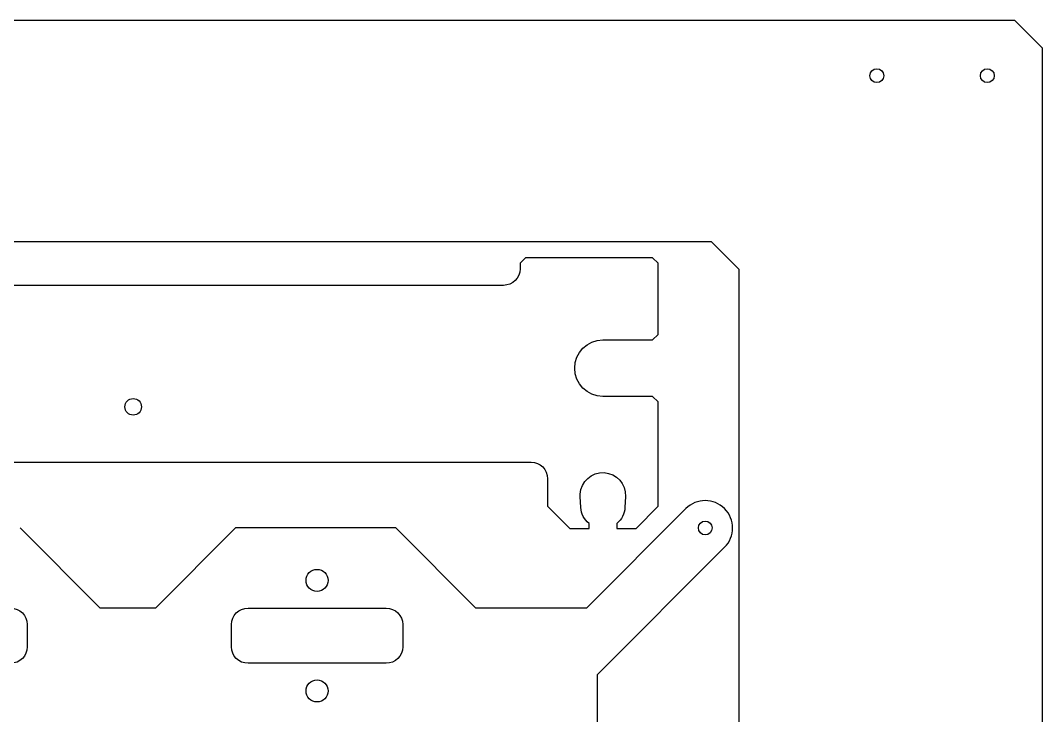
# Model space of a CAD drawing. Header units: inches. Extents: x -77 to 293, y -45 to 325.
# Drawn here: x 107.9 to 293, y 199.1 to 324.9 of the extents above; entities that cross this region are included whole.
import ezdxf

# ---------------------------------------------------------------- set-up
doc = ezdxf.new("R2010")
doc.units = ezdxf.units.IN
doc.header["$MEASUREMENT"] = 0

# ---------------------------------------------------------------- blocks, each defined once
blk = doc.blocks.new('block 16')
at = {"color": 1, "lineweight": 25}
blk.add_lwpolyline([(212.4, 50.52), (212.4, 206.53)], dxfattribs=at)
blk = doc.blocks.new('block 15')
blk.add_blockref('block 16', (0, 0))
blk = doc.blocks.new('block 14')
blk.add_blockref('block 15', (0, 0))
blk = doc.blocks.new('block 13')
blk.add_blockref('block 14', (0, 0))
blk = doc.blocks.new('block 12')
blk.add_blockref('block 13', (0, 0))
blk = doc.blocks.new('block 11')
blk.add_blockref('block 12', (0, 0))
blk = doc.blocks.new('block 10')
blk.add_blockref('block 11', (0, 0))
blk = doc.blocks.new('block 23')
at = {"color": 1, "lineweight": 25}
blk.add_lwpolyline([(212.4, 206.53), (235.4, 229.53)], dxfattribs=at)
blk = doc.blocks.new('block 22')
blk.add_blockref('block 23', (0, 0))
blk = doc.blocks.new('block 21')
blk.add_blockref('block 22', (0, 0))
blk = doc.blocks.new('block 20')
blk.add_blockref('block 21', (0, 0))
blk = doc.blocks.new('block 19')
blk.add_blockref('block 20', (0, 0))
blk = doc.blocks.new('block 18')
blk.add_blockref('block 19', (0, 0))
blk = doc.blocks.new('block 17')
blk.add_blockref('block 18', (0, 0))
blk = doc.blocks.new('block 30')
at = {"color": 1, "lineweight": 25}
blk.add_open_spline([(235.4, 229.53), (237.33, 231.46), (237.33, 234.59), (235.4, 236.53), (233.47, 238.46), (230.33, 238.46), (228.4, 236.53)], degree=3, knots=[0, 0, 0, 0, 1, 1, 1, 2, 2, 2, 2], dxfattribs=at)
blk = doc.blocks.new('block 29')
blk.add_blockref('block 30', (0, 0))
blk = doc.blocks.new('block 28')
blk.add_blockref('block 29', (0, 0))
blk = doc.blocks.new('block 27')
blk.add_blockref('block 28', (0, 0))
blk = doc.blocks.new('block 26')
blk.add_blockref('block 27', (0, 0))
blk = doc.blocks.new('block 25')
blk.add_blockref('block 26', (0, 0))
blk = doc.blocks.new('block 24')
blk.add_blockref('block 25', (0, 0))
blk = doc.blocks.new('block 37')
at = {"color": 1, "lineweight": 25}
blk.add_lwpolyline([(228.4, 236.53), (210.4, 218.52)], dxfattribs=at)
blk = doc.blocks.new('block 36')
blk.add_blockref('block 37', (0, 0))
blk = doc.blocks.new('block 35')
blk.add_blockref('block 36', (0, 0))
blk = doc.blocks.new('block 34')
blk.add_blockref('block 35', (0, 0))
blk = doc.blocks.new('block 33')
blk.add_blockref('block 34', (0, 0))
blk = doc.blocks.new('block 32')
blk.add_blockref('block 33', (0, 0))
blk = doc.blocks.new('block 31')
blk.add_blockref('block 32', (0, 0))
blk = doc.blocks.new('block 44')
at = {"color": 1, "lineweight": 25}
blk.add_lwpolyline([(210.4, 218.52), (190.4, 218.52)], dxfattribs=at)
blk = doc.blocks.new('block 43')
blk.add_blockref('block 44', (0, 0))
blk = doc.blocks.new('block 42')
blk.add_blockref('block 43', (0, 0))
blk = doc.blocks.new('block 41')
blk.add_blockref('block 42', (0, 0))
blk = doc.blocks.new('block 40')
blk.add_blockref('block 41', (0, 0))
blk = doc.blocks.new('block 39')
blk.add_blockref('block 40', (0, 0))
blk = doc.blocks.new('block 38')
blk.add_blockref('block 39', (0, 0))
blk = doc.blocks.new('block 51')
at = {"color": 1, "lineweight": 25}
blk.add_lwpolyline([(190.4, 218.52), (175.9, 233.03)], dxfattribs=at)
blk = doc.blocks.new('block 50')
blk.add_blockref('block 51', (0, 0))
blk = doc.blocks.new('block 49')
blk.add_blockref('block 50', (0, 0))
blk = doc.blocks.new('block 48')
blk.add_blockref('block 49', (0, 0))
blk = doc.blocks.new('block 47')
blk.add_blockref('block 48', (0, 0))
blk = doc.blocks.new('block 46')
blk.add_blockref('block 47', (0, 0))
blk = doc.blocks.new('block 45')
blk.add_blockref('block 46', (0, 0))
blk = doc.blocks.new('block 58')
at = {"color": 1, "lineweight": 25}
blk.add_lwpolyline([(175.9, 233.03), (146.9, 233.03)], dxfattribs=at)
blk = doc.blocks.new('block 57')
blk.add_blockref('block 58', (0, 0))
blk = doc.blocks.new('block 56')
blk.add_blockref('block 57', (0, 0))
blk = doc.blocks.new('block 55')
blk.add_blockref('block 56', (0, 0))
blk = doc.blocks.new('block 54')
blk.add_blockref('block 55', (0, 0))
blk = doc.blocks.new('block 53')
blk.add_blockref('block 54', (0, 0))
blk = doc.blocks.new('block 52')
blk.add_blockref('block 53', (0, 0))
blk = doc.blocks.new('block 65')
at = {"color": 1, "lineweight": 25}
blk.add_lwpolyline([(146.9, 233.03), (132.4, 218.52)], dxfattribs=at)
blk = doc.blocks.new('block 64')
blk.add_blockref('block 65', (0, 0))
blk = doc.blocks.new('block 63')
blk.add_blockref('block 64', (0, 0))
blk = doc.blocks.new('block 62')
blk.add_blockref('block 63', (0, 0))
blk = doc.blocks.new('block 61')
blk.add_blockref('block 62', (0, 0))
blk = doc.blocks.new('block 60')
blk.add_blockref('block 61', (0, 0))
blk = doc.blocks.new('block 59')
blk.add_blockref('block 60', (0, 0))
blk = doc.blocks.new('block 72')
at = {"color": 1, "lineweight": 25}
blk.add_lwpolyline([(132.4, 218.52), (122.4, 218.52)], dxfattribs=at)
blk = doc.blocks.new('block 71')
blk.add_blockref('block 72', (0, 0))
blk = doc.blocks.new('block 70')
blk.add_blockref('block 71', (0, 0))
blk = doc.blocks.new('block 69')
blk.add_blockref('block 70', (0, 0))
blk = doc.blocks.new('block 68')
blk.add_blockref('block 69', (0, 0))
blk = doc.blocks.new('block 67')
blk.add_blockref('block 68', (0, 0))
blk = doc.blocks.new('block 66')
blk.add_blockref('block 67', (0, 0))
blk = doc.blocks.new('block 79')
at = {"color": 1, "lineweight": 25}
blk.add_lwpolyline([(122.4, 218.52), (107.9, 233.03)], dxfattribs=at)
blk = doc.blocks.new('block 78')
blk.add_blockref('block 79', (0, 0))
blk = doc.blocks.new('block 77')
blk.add_blockref('block 78', (0, 0))
blk = doc.blocks.new('block 76')
blk.add_blockref('block 77', (0, 0))
blk = doc.blocks.new('block 75')
blk.add_blockref('block 76', (0, 0))
blk = doc.blocks.new('block 74')
blk.add_blockref('block 75', (0, 0))
blk = doc.blocks.new('block 73')
blk.add_blockref('block 74', (0, 0))
blk = doc.blocks.new('block 191')
at = {"color": 1, "lineweight": 25}
blk.add_lwpolyline([(212.4, 50.52), (212.4, 206.53)], dxfattribs=at)
blk = doc.blocks.new('block 190')
blk.add_blockref('block 191', (0, 0))
blk = doc.blocks.new('block 189')
blk.add_blockref('block 190', (0, 0))
blk = doc.blocks.new('block 188')
blk.add_blockref('block 189', (0, 0))
blk = doc.blocks.new('block 187')
blk.add_blockref('block 188', (0, 0))
blk = doc.blocks.new('block 186')
blk.add_blockref('block 187', (0, 0))
blk = doc.blocks.new('block 185')
blk.add_blockref('block 186', (0, 0))
blk = doc.blocks.new('block 233')
at = {"color": 1, "lineweight": 25}
blk.add_open_spline([(146.14, 215.54), (146.14, 215.54), (146.14, 211.54), (146.14, 211.54), (146.14, 209.88), (147.49, 208.54), (149.14, 208.54), (149.14, 208.54), (174.14, 208.54), (174.14, 208.54), (175.8, 208.54), (177.14, 209.88), (177.14, 211.54), (177.14, 211.54), (177.14, 215.54), (177.14, 215.54), (177.14, 217.2), (175.8, 218.54), (174.14, 218.54), (174.14, 218.54), (149.14, 218.54), (149.14, 218.54), (147.49, 218.54), (146.14, 217.2), (146.14, 215.54)], degree=3, knots=[0, 0, 0, 0, 1, 1, 1, 2, 2, 2, 3, 3, 3, 4, 4, 4, 5, 5, 5, 6, 6, 6, 7, 7, 7, 8, 8, 8, 8], dxfattribs=at)
blk = doc.blocks.new('block 232')
blk.add_blockref('block 233', (0, 0))
blk = doc.blocks.new('block 231')
blk.add_blockref('block 232', (0, 0))
blk = doc.blocks.new('block 230')
blk.add_blockref('block 231', (0, 0))
blk = doc.blocks.new('block 229')
blk.add_blockref('block 230', (0, 0))
blk = doc.blocks.new('block 228')
blk.add_blockref('block 229', (0, 0))
blk = doc.blocks.new('block 227')
blk.add_blockref('block 228', (0, 0))
blk = doc.blocks.new('block 240')
at = {"color": 1, "lineweight": 25}
blk.add_open_spline([(78.17, 215.54), (78.17, 215.54), (78.17, 211.54), (78.17, 211.54), (78.17, 209.88), (79.52, 208.54), (81.17, 208.54), (81.17, 208.54), (106.17, 208.54), (106.17, 208.54), (107.83, 208.54), (109.17, 209.88), (109.17, 211.54), (109.17, 211.54), (109.17, 215.54), (109.17, 215.54), (109.17, 217.2), (107.83, 218.54), (106.17, 218.54), (106.17, 218.54), (81.17, 218.54), (81.17, 218.54), (79.52, 218.54), (78.17, 217.2), (78.17, 215.54)], degree=3, knots=[0, 0, 0, 0, 1, 1, 1, 2, 2, 2, 3, 3, 3, 4, 4, 4, 5, 5, 5, 6, 6, 6, 7, 7, 7, 8, 8, 8, 8], dxfattribs=at)
blk = doc.blocks.new('block 239')
blk.add_blockref('block 240', (0, 0))
blk = doc.blocks.new('block 238')
blk.add_blockref('block 239', (0, 0))
blk = doc.blocks.new('block 237')
blk.add_blockref('block 238', (0, 0))
blk = doc.blocks.new('block 236')
blk.add_blockref('block 237', (0, 0))
blk = doc.blocks.new('block 235')
blk.add_blockref('block 236', (0, 0))
blk = doc.blocks.new('block 234')
blk.add_blockref('block 235', (0, 0))
blk = doc.blocks.new('block 254')
at = {"color": 1, "lineweight": 25}
blk.add_open_spline([(231.9, 231.78), (232.59, 231.78), (233.15, 232.34), (233.15, 233.03), (233.15, 233.72), (232.59, 234.28), (231.9, 234.28), (231.21, 234.28), (230.65, 233.72), (230.65, 233.03), (230.65, 232.34), (231.21, 231.78), (231.9, 231.78)], degree=3, knots=[0, 0, 0, 0, 1, 1, 1, 2, 2, 2, 3, 3, 3, 4, 4, 4, 4], dxfattribs=at)
blk = doc.blocks.new('block 253')
blk.add_blockref('block 254', (0, 0))
blk = doc.blocks.new('block 252')
blk.add_blockref('block 253', (0, 0))
blk = doc.blocks.new('block 251')
blk.add_blockref('block 252', (0, 0))
blk = doc.blocks.new('block 250')
blk.add_blockref('block 251', (0, 0))
blk = doc.blocks.new('block 249')
blk.add_blockref('block 250', (0, 0))
blk = doc.blocks.new('block 248')
blk.add_blockref('block 249', (0, 0))
blk = doc.blocks.new('block 330')
at = {"color": 7, "lineweight": 25}
blk.add_open_spline([(161.64, 205.54), (160.54, 205.54), (159.64, 204.64), (159.64, 203.54), (159.64, 202.44), (160.54, 201.54), (161.64, 201.54), (162.75, 201.54), (163.64, 202.44), (163.64, 203.54), (163.64, 204.64), (162.75, 205.54), (161.64, 205.54)], degree=3, knots=[0, 0, 0, 0, 1, 1, 1, 2, 2, 2, 3, 3, 3, 4, 4, 4, 4], dxfattribs=at)
blk = doc.blocks.new('block 329')
blk.add_blockref('block 330', (0, 0))
blk = doc.blocks.new('block 328')
blk.add_blockref('block 329', (0, 0))
blk = doc.blocks.new('block 327')
blk.add_blockref('block 328', (0, 0))
blk = doc.blocks.new('block 326')
blk.add_blockref('block 327', (0, 0))
blk = doc.blocks.new('block 325')
blk.add_blockref('block 326', (0, 0))
blk = doc.blocks.new('block 324')
blk.add_blockref('block 325', (0, 0))
blk = doc.blocks.new('block 337')
at = {"color": 7, "lineweight": 25}
blk.add_open_spline([(161.64, 225.54), (160.54, 225.54), (159.64, 224.64), (159.64, 223.54), (159.64, 222.44), (160.54, 221.54), (161.64, 221.54), (162.75, 221.54), (163.64, 222.44), (163.64, 223.54), (163.64, 224.64), (162.75, 225.54), (161.64, 225.54)], degree=3, knots=[0, 0, 0, 0, 1, 1, 1, 2, 2, 2, 3, 3, 3, 4, 4, 4, 4], dxfattribs=at)
blk = doc.blocks.new('block 336')
blk.add_blockref('block 337', (0, 0))
blk = doc.blocks.new('block 335')
blk.add_blockref('block 336', (0, 0))
blk = doc.blocks.new('block 334')
blk.add_blockref('block 335', (0, 0))
blk = doc.blocks.new('block 333')
blk.add_blockref('block 334', (0, 0))
blk = doc.blocks.new('block 332')
blk.add_blockref('block 333', (0, 0))
blk = doc.blocks.new('block 331')
blk.add_blockref('block 332', (0, 0))
blk = doc.blocks.new('block 323')
for name in ['block 331', 'block 324']:
    blk.add_blockref(name, (0, 0))
blk = doc.blocks.new('block 322')
blk.add_blockref('block 323', (0, 0))
blk = doc.blocks.new('block 2')
for name in ['block 24', 'block 31', 'block 248', 'block 73', 'block 59', 'block 52', 'block 45', 'block 17', 'block 322', 'block 234', 'block 66', 'block 227', 'block 38', 'block 10', 'block 185']:
    blk.add_blockref(name, (0, 0))
blk = doc.blocks.new('block 417')
at = {"color": 30, "lineweight": 30}
blk.add_open_spline([(129.86, 254.95), (129.86, 255.78), (129.19, 256.45), (128.36, 256.45), (127.53, 256.45), (126.86, 255.78), (126.86, 254.95), (126.86, 254.12), (127.53, 253.45), (128.36, 253.45), (129.19, 253.45), (129.86, 254.12), (129.86, 254.95)], degree=3, knots=[0, 0, 0, 0, 1, 1, 1, 2, 2, 2, 3, 3, 3, 4, 4, 4, 4], dxfattribs=at)
blk = doc.blocks.new('block 416')
blk.add_blockref('block 417', (0, 0))
blk = doc.blocks.new('block 415')
blk.add_blockref('block 416', (0, 0))
blk = doc.blocks.new('block 414')
blk.add_blockref('block 415', (0, 0))
blk = doc.blocks.new('block 413')
blk.add_blockref('block 414', (0, 0))
blk = doc.blocks.new('block 412')
blk.add_blockref('block 413', (0, 0))
blk = doc.blocks.new('block 411')
blk.add_blockref('block 412', (0, 0))
blk = doc.blocks.new('block 424')
at = {"color": 30, "lineweight": 30}
blk.add_open_spline([(53.35, 236.95), (53.35, 236.95), (49.35, 232.95), (49.35, 232.95), (49.35, 232.95), (45.85, 232.95), (45.85, 232.95), (45.85, 232.95), (45.85, 233.83), (45.85, 233.83), (46.74, 234.54), (47.29, 235.61), (47.34, 236.75), (47.34, 236.75), (47.44, 238.75), (47.44, 238.75), (47.56, 241.01), (45.82, 242.93), (43.55, 243.04), (41.29, 243.16), (39.37, 241.42), (39.25, 239.16), (39.25, 239.02), (39.25, 238.88), (39.25, 238.75), (39.25, 238.75), (39.35, 236.75), (39.35, 236.75), (39.41, 235.61), (39.96, 234.54), (40.85, 233.83), (40.85, 233.83), (40.85, 232.95), (40.85, 232.95), (40.85, 232.95), (37.35, 232.95), (37.35, 232.95), (37.35, 232.95), (33.35, 236.95), (33.35, 236.95), (33.35, 236.95), (33.35, 255.85), (33.35, 255.85), (33.35, 255.85), (34.35, 256.85), (34.35, 256.85), (34.35, 256.85), (43.35, 256.85), (43.35, 256.85), (46.17, 256.85), (48.45, 259.13), (48.45, 261.95), (48.45, 264.76), (46.17, 267.05), (43.35, 267.05), (43.35, 267.05), (34.35, 267.05), (34.35, 267.05), (34.35, 267.05), (33.35, 268.05), (33.35, 268.05), (33.35, 268.05), (33.35, 280.94), (33.35, 280.94), (33.35, 280.94), (34.35, 281.94), (34.35, 281.94), (34.35, 281.94), (57.35, 281.94), (57.35, 281.94), (57.35, 281.94), (58.35, 280.94), (58.35, 280.94), (58.35, 280.94), (58.35, 279.94), (58.35, 279.94), (58.35, 278.29), (59.69, 276.94), (61.35, 276.94), (61.35, 276.94), (128.36, 276.94), (128.36, 276.94), (128.36, 276.94), (195.37, 276.94), (195.37, 276.94), (197.03, 276.94), (198.37, 278.29), (198.37, 279.94), (198.37, 279.94), (198.37, 280.94), (198.37, 280.94), (198.37, 280.94), (199.37, 281.94), (199.37, 281.94), (199.37, 281.94), (222.37, 281.94), (222.37, 281.94), (222.37, 281.94), (223.38, 280.94), (223.38, 280.94), (223.38, 280.94), (223.38, 268.05), (223.38, 268.05), (223.38, 268.05), (222.37, 267.05), (222.37, 267.05), (222.37, 267.05), (213.37, 267.05), (213.37, 267.05), (210.56, 267.05), (208.27, 264.76), (208.27, 261.95), (208.27, 259.13), (210.56, 256.85), (213.37, 256.85), (213.37, 256.85), (222.37, 256.85), (222.37, 256.85), (222.37, 256.85), (223.38, 255.85), (223.38, 255.85), (223.38, 255.85), (223.38, 236.95), (223.38, 236.95), (223.38, 236.95), (219.37, 232.95), (219.37, 232.95), (219.37, 232.95), (215.87, 232.95), (215.87, 232.95), (215.87, 232.95), (215.87, 233.83), (215.87, 233.83), (216.77, 234.54), (217.31, 235.61), (217.37, 236.75), (217.37, 236.75), (217.47, 238.75), (217.47, 238.75), (217.58, 241.01), (215.84, 242.93), (213.58, 243.04), (211.32, 243.16), (209.39, 241.42), (209.28, 239.16), (209.27, 239.02), (209.27, 238.88), (209.28, 238.75), (209.28, 238.75), (209.38, 236.75), (209.38, 236.75), (209.43, 235.61), (209.98, 234.54), (210.87, 233.83), (210.87, 233.83), (210.87, 232.95), (210.87, 232.95), (210.87, 232.95), (207.37, 232.95), (207.37, 232.95), (207.37, 232.95), (203.37, 236.95), (203.37, 236.95), (203.37, 236.95), (203.37, 241.95), (203.37, 241.95), (203.37, 243.61), (202.03, 244.95), (200.37, 244.95), (200.37, 244.95), (128.36, 244.95), (128.36, 244.95), (128.36, 244.95), (56.35, 244.95), (56.35, 244.95), (54.69, 244.95), (53.35, 243.61), (53.35, 241.95), (53.35, 241.95), (53.35, 236.95), (53.35, 236.95)], degree=3, knots=[0, 0, 0, 0, 1, 1, 1, 2, 2, 2, 3, 3, 3, 4, 4, 4, 5, 5, 5, 6, 6, 6, 7, 7, 7, 8, 8, 8, 9, 9, 9, 10, 10, 10, 11, 11, 11, 12, 12, 12, 13, 13, 13, 14, 14, 14, 15, 15, 15, 16, 16, 16, 17, 17, 17, 18, 18, 18, 19, 19, 19, 20, 20, 20, 21, 21, 21, 22, 22, 22, 23, 23, 23, 24, 24, 24, 25, 25, 25, 26, 26, 26, 27, 27, 27, 28, 28, 28, 29, 29, 29, 30, 30, 30, 31, 31, 31, 32, 32, 32, 33, 33, 33, 34, 34, 34, 35, 35, 35, 36, 36, 36, 37, 37, 37, 38, 38, 38, 39, 39, 39, 40, 40, 40, 41, 41, 41, 42, 42, 42, 43, 43, 43, 44, 44, 44, 45, 45, 45, 46, 46, 46, 47, 47, 47, 48, 48, 48, 49, 49, 49, 50, 50, 50, 51, 51, 51, 52, 52, 52, 53, 53, 53, 54, 54, 54, 55, 55, 55, 56, 56, 56, 57, 57, 57, 58, 58, 58, 59, 59, 59, 60, 60, 60, 60], dxfattribs=at)
blk = doc.blocks.new('block 423')
blk.add_blockref('block 424', (0, 0))
blk = doc.blocks.new('block 422')
blk.add_blockref('block 423', (0, 0))
blk = doc.blocks.new('block 421')
blk.add_blockref('block 422', (0, 0))
blk = doc.blocks.new('block 420')
blk.add_blockref('block 421', (0, 0))
blk = doc.blocks.new('block 419')
blk.add_blockref('block 420', (0, 0))
blk = doc.blocks.new('block 418')
blk.add_blockref('block 419', (0, 0))
blk = doc.blocks.new('block 410')
for name in ['block 418', 'block 411']:
    blk.add_blockref(name, (0, 0))
blk = doc.blocks.new('block 456')
at = {"color": 7, "lineweight": 25}
blk.add_lwpolyline([(243.96, -43.12), (248, -39.12), (253.98, -39.12), (259.96, -45.12), (287.95, -45.12), (292.95, -40.12), (292.95, 319.88), (287.95, 324.88), (-72.05, 324.88), (-77.05, 319.88), (-77.05, -40.32), (-72.05, -45.12), (-43.98, -45.03), (-38.1, -39.12), (-32.01, -39.12), (-28, -43.13), (243.96, -43.12)], dxfattribs=at)
blk = doc.blocks.new('block 455')
blk.add_blockref('block 456', (0, 0))
blk = doc.blocks.new('block 454')
blk.add_blockref('block 455', (0, 0))
blk = doc.blocks.new('block 453')
blk.add_blockref('block 454', (0, 0))
blk = doc.blocks.new('block 452')
blk.add_blockref('block 453', (0, 0))
blk = doc.blocks.new('block 451')
blk.add_blockref('block 452', (0, 0))
blk = doc.blocks.new('block 450')
blk.add_blockref('block 451', (0, 0))
blk = doc.blocks.new('block 491')
at = {"color": 7, "lineweight": 25}
blk.add_open_spline([(27.95, -25.12), (27.95, -25.12), (27.95, -14.12), (27.95, -14.12), (27.95, -14.12), (31.95, -10.12), (31.95, -10.12), (31.95, -10.12), (82.95, -10.12), (82.95, -10.12), (82.95, -10.12), (102.95, -30.12), (102.95, -30.12), (102.95, -30.12), (112.95, -30.12), (112.95, -30.12), (112.95, -30.12), (132.95, -10.12), (132.95, -10.12), (132.95, -10.12), (183.95, -10.12), (183.95, -10.12), (183.95, -10.12), (187.95, -14.12), (187.95, -14.12), (187.95, -14.12), (187.95, -25.12), (187.95, -25.12), (187.95, -27.88), (190.19, -30.12), (192.95, -30.12), (195.71, -30.12), (197.95, -27.88), (197.95, -25.12), (197.95, -25.12), (197.95, -14.12), (197.95, -14.12), (197.95, -14.12), (201.95, -10.12), (201.95, -10.12), (201.95, -10.12), (232.95, -10.12), (232.95, -10.12), (232.95, -10.12), (237.95, -5.12), (237.95, -5.12), (237.95, -5.12), (237.95, 279.88), (237.95, 279.88), (237.95, 279.88), (232.95, 284.88), (232.95, 284.88), (232.95, 284.88), (-17.05, 284.88), (-17.05, 284.88), (-17.05, 284.88), (-22.05, 279.88), (-22.05, 279.88), (-22.05, 279.88), (-22.05, -5.12), (-22.05, -5.12), (-22.05, -5.12), (-17.05, -10.12), (-17.05, -10.12), (-17.05, -10.12), (13.95, -10.12), (13.95, -10.12), (13.95, -10.12), (17.95, -14.12), (17.95, -14.12), (17.95, -14.12), (17.95, -25.12), (17.95, -25.12), (17.95, -27.88), (20.19, -30.12), (22.95, -30.12), (25.71, -30.12), (27.95, -27.88), (27.95, -25.12)], degree=3, knots=[0, 0, 0, 0, 1, 1, 1, 2, 2, 2, 3, 3, 3, 4, 4, 4, 5, 5, 5, 6, 6, 6, 7, 7, 7, 8, 8, 8, 9, 9, 9, 10, 10, 10, 11, 11, 11, 12, 12, 12, 13, 13, 13, 14, 14, 14, 15, 15, 15, 16, 16, 16, 17, 17, 17, 18, 18, 18, 19, 19, 19, 20, 20, 20, 21, 21, 21, 22, 22, 22, 23, 23, 23, 24, 24, 24, 25, 25, 25, 26, 26, 26, 26], dxfattribs=at)
blk = doc.blocks.new('block 490')
blk.add_blockref('block 491', (0, 0))
blk = doc.blocks.new('block 489')
blk.add_blockref('block 490', (0, 0))
blk = doc.blocks.new('block 488')
blk.add_blockref('block 489', (0, 0))
blk = doc.blocks.new('block 487')
blk.add_blockref('block 488', (0, 0))
blk = doc.blocks.new('block 486')
blk.add_blockref('block 487', (0, 0))
blk = doc.blocks.new('block 485')
blk.add_blockref('block 486', (0, 0))
blk = doc.blocks.new('block 526')
at = {"color": 7, "lineweight": 25}
blk.add_open_spline([(264.2, 314.88), (264.2, 315.57), (263.64, 316.13), (262.95, 316.13), (262.26, 316.13), (261.7, 315.57), (261.7, 314.88), (261.7, 314.19), (262.26, 313.63), (262.95, 313.63), (263.64, 313.63), (264.2, 314.19), (264.2, 314.88)], degree=3, knots=[0, 0, 0, 0, 1, 1, 1, 2, 2, 2, 3, 3, 3, 4, 4, 4, 4], dxfattribs=at)
blk = doc.blocks.new('block 525')
blk.add_blockref('block 526', (0, 0))
blk = doc.blocks.new('block 524')
blk.add_blockref('block 525', (0, 0))
blk = doc.blocks.new('block 523')
blk.add_blockref('block 524', (0, 0))
blk = doc.blocks.new('block 522')
blk.add_blockref('block 523', (0, 0))
blk = doc.blocks.new('block 521')
blk.add_blockref('block 522', (0, 0))
blk = doc.blocks.new('block 520')
blk.add_blockref('block 521', (0, 0))
blk = doc.blocks.new('block 533')
at = {"color": 7, "lineweight": 25}
blk.add_open_spline([(284.2, 314.88), (284.2, 315.57), (283.64, 316.13), (282.95, 316.13), (282.26, 316.13), (281.7, 315.57), (281.7, 314.88), (281.7, 314.19), (282.26, 313.63), (282.95, 313.63), (283.64, 313.63), (284.2, 314.19), (284.2, 314.88)], degree=3, knots=[0, 0, 0, 0, 1, 1, 1, 2, 2, 2, 3, 3, 3, 4, 4, 4, 4], dxfattribs=at)
blk = doc.blocks.new('block 532')
blk.add_blockref('block 533', (0, 0))
blk = doc.blocks.new('block 531')
blk.add_blockref('block 532', (0, 0))
blk = doc.blocks.new('block 530')
blk.add_blockref('block 531', (0, 0))
blk = doc.blocks.new('block 529')
blk.add_blockref('block 530', (0, 0))
blk = doc.blocks.new('block 528')
blk.add_blockref('block 529', (0, 0))
blk = doc.blocks.new('block 527')
blk.add_blockref('block 528', (0, 0))
blk = doc.blocks.new('block 449')
for name in ['block 450', 'block 520', 'block 527', 'block 485']:
    blk.add_blockref(name, (0, 0))
blk = doc.blocks.new('block 448')
blk.add_blockref('block 449', (0, 0))
blk = doc.blocks.new('block 447')
blk.add_blockref('block 448', (0, 0))

msp = doc.modelspace()

# ---------------------------------------------------------------- block references
for name in ['block 447', 'block 410', 'block 2']:
    msp.add_blockref(name, (0, 0))

doc.saveas('drawing.dxf')
